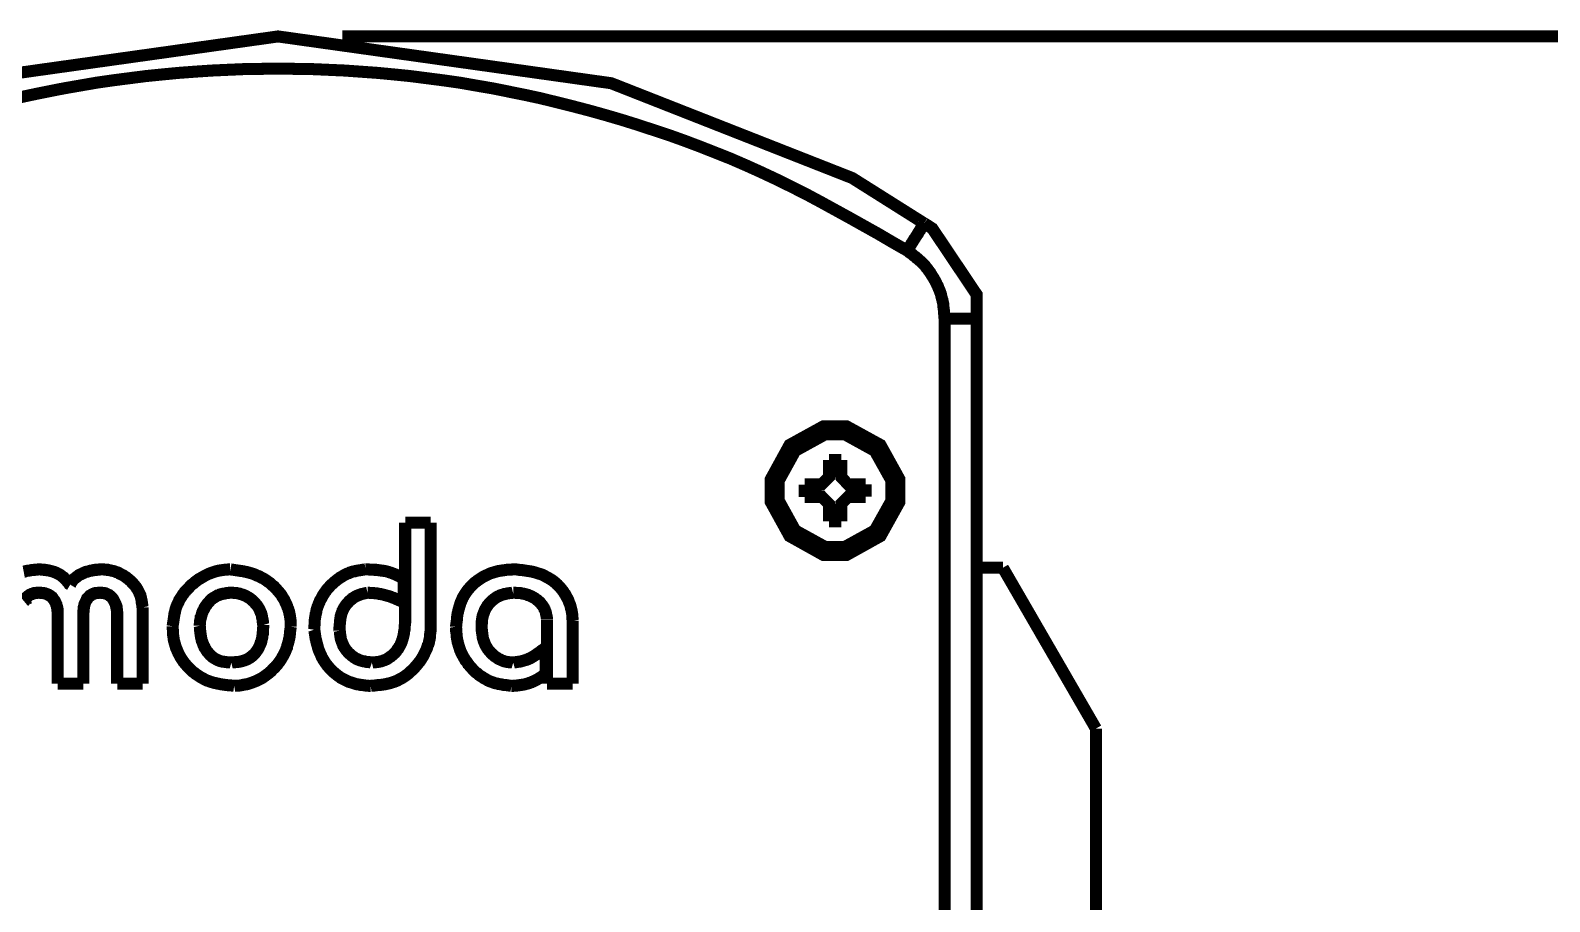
# Model space of a CAD drawing. Extents: x 0.54 to 10.46, y 0.74 to 7.76.
# Drawn here: x 9.474 to 9.8248, y 4.3934 to 4.5947 of the extents above; entities that cross this region are included whole.
import ezdxf

# ---------------------------------------------------------------- set-up
doc = ezdxf.new("R2010")
doc.units = 0
doc.layers.get('0').update_dxf_attribs({"linetype": 'CONTINUOUS'})

msp = doc.modelspace()

# ---------------------------------------------------------------- linework, layer by layer
at = {"color": 0, "const_width": 0.00278}
for points in [[(9.68039, 4.55013), (9.66379, 4.5606), (9.60812, 4.58251), (9.53119, 4.59332), (9.45426, 4.58251), (9.39854, 4.5606), (9.382, 4.55013)], [(9.67649, 4.54383), (9.67313, 4.54574), (9.66982, 4.54769), (9.66644, 4.54958), (9.66314, 4.55143), (9.65642, 4.55512), (9.65306, 4.55692), (9.64963, 4.55865), (9.64621, 4.56033), (9.64274, 4.56196), (9.63926, 4.56353), (9.63574, 4.56506), (9.63222, 4.56646), (9.62864, 4.56787), (9.62506, 4.56922), (9.62142, 4.57053), (9.61415, 4.57292), (9.61051, 4.57406), (9.60682, 4.57514), (9.60314, 4.57617), (9.59939, 4.57715), (9.59571, 4.57807), (9.59196, 4.579), (9.58822, 4.57981), (9.58074, 4.58132), (9.57693, 4.58197), (9.57319, 4.58263), (9.56939, 4.58317), (9.56179, 4.58415), (9.558, 4.58453), (9.55414, 4.5849), (9.54656, 4.58544), (9.53885, 4.58578), (9.53504, 4.58583), (9.53119, 4.58589), (9.5274, 4.58583), (9.52354, 4.58578), (9.51969, 4.58561), (9.5159, 4.58544), (9.51204, 4.58518), (9.50825, 4.5849), (9.50439, 4.58453), (9.5006, 4.58415), (9.493, 4.58317), (9.48926, 4.58263), (9.48546, 4.58197), (9.48172, 4.58132), (9.47792, 4.58057), (9.47418, 4.57981), (9.47043, 4.579)], [(9.68039, 4.55013), (9.68039, 4.55013), (9.68039, 4.55003), (9.68039, 4.55003), (9.68028, 4.54992), (9.68028, 4.54992), (9.68024, 4.54986), (9.68024, 4.54986), (9.68024, 4.54986), (9.68018, 4.54975), (9.68018, 4.54975), (9.68012, 4.54964), (9.68007, 4.54958), (9.6799, 4.54926), (9.67974, 4.5491), (9.67969, 4.54899), (9.67958, 4.54883), (9.67953, 4.54872), (9.67947, 4.54856), (9.67936, 4.54844), (9.67904, 4.54796), (9.67899, 4.54779), (9.67844, 4.54699), (9.67833, 4.54676), (9.67822, 4.5466), (9.67806, 4.54644), (9.67796, 4.54622), (9.67785, 4.54606), (9.67774, 4.54585), (9.67763, 4.54568), (9.67746, 4.54546), (9.67736, 4.54525), (9.67725, 4.54508), (9.67708, 4.54486), (9.67697, 4.54465), (9.67681, 4.54443), (9.67671, 4.54422), (9.6766, 4.54406), (9.67649, 4.54383)], [(9.69254, 4.5281), (9.69254, 4.53364), (9.68229, 4.54893), (9.68044, 4.55013)], [(9.68511, 4.5281), (9.68506, 4.52849), (9.68506, 4.52892), (9.685, 4.52929), (9.685, 4.52968), (9.68485, 4.53082), (9.68485, 4.53125), (9.68479, 4.53163), (9.68468, 4.53201), (9.68463, 4.53239), (9.68451, 4.53271), (9.6844, 4.5331), (9.68431, 4.53353), (9.68425, 4.53386), (9.68408, 4.53424), (9.68397, 4.53461), (9.68381, 4.53494), (9.68365, 4.53532), (9.68354, 4.53569), (9.68332, 4.53603), (9.68317, 4.5364), (9.683, 4.53674), (9.68278, 4.53711), (9.68261, 4.53743), (9.68197, 4.53842), (9.68181, 4.53874), (9.68153, 4.53907), (9.6811, 4.53971), (9.68083, 4.53999), (9.68061, 4.54031), (9.67953, 4.54139), (9.67919, 4.54167), (9.67893, 4.54194), (9.6786, 4.54215), (9.67833, 4.54243), (9.678, 4.54264), (9.67774, 4.54292), (9.67708, 4.54335), (9.67676, 4.54362), (9.67649, 4.54383)], [(9.68511, 4.3851), (9.68511, 4.5281)], [(9.68511, 4.5281), (9.69254, 4.5281)], [(9.69254, 4.5281), (9.69254, 4.3851)], [(9.65842, 4.49544), (9.66124, 4.49544)], [(9.65842, 4.49203), (9.65842, 4.49544)], [(9.66124, 4.49544), (9.66124, 4.49203)], [(9.65278, 4.48981), (9.65619, 4.48981)], [(9.65278, 4.48693), (9.65278, 4.48975)], [(9.65533, 4.48693), (9.65533, 4.48975)], [(9.65619, 4.48981), (9.65674, 4.48981), (9.65842, 4.49149), (9.65842, 4.49203)], [(9.65842, 4.49283), (9.66124, 4.49283)], [(9.66124, 4.49203), (9.66124, 4.49149), (9.66287, 4.48975), (9.66347, 4.48975)], [(9.66347, 4.48981), (9.66689, 4.48981)], [(9.66433, 4.48981), (9.66433, 4.48699)], [(9.66689, 4.48981), (9.66689, 4.48699)], [(9.65619, 4.48693), (9.65278, 4.48693)], [(9.65842, 4.48469), (9.65842, 4.48529), (9.65674, 4.48699), (9.65619, 4.48699)], [(9.66347, 4.48693), (9.66287, 4.48693), (9.66124, 4.48529), (9.66124, 4.48469)], [(9.66689, 4.48693), (9.66347, 4.48693)], [(9.65842, 4.48128), (9.65842, 4.48469)], [(9.66124, 4.48389), (9.65842, 4.48389)], [(9.66124, 4.48469), (9.66124, 4.48128)], [(9.56054, 4.48096), (9.5664, 4.48096)], [(9.56054, 4.45817), (9.56054, 4.48096)], [(9.5664, 4.45628), (9.5664, 4.48096)], [(9.66124, 4.48128), (9.65842, 4.48128)], [(9.47607, 4.47017), (9.47581, 4.47017), (9.47558, 4.47011), (9.47532, 4.47011), (9.47504, 4.47006), (9.47478, 4.47006), (9.4745, 4.47), (9.47424, 4.47), (9.47401, 4.46994), (9.47374, 4.46989), (9.47347, 4.46989), (9.47293, 4.46978), (9.47271, 4.46967), (9.47244, 4.46962)], [(9.48318, 4.46664), (9.48301, 4.46674), (9.48292, 4.46696), (9.48281, 4.46712), (9.48264, 4.46724), (9.48247, 4.46739), (9.48226, 4.46772), (9.4821, 4.46789), (9.48193, 4.46799), (9.48178, 4.46815), (9.48167, 4.46832), (9.48133, 4.46853), (9.48118, 4.46869), (9.48085, 4.46892), (9.48062, 4.46903), (9.48047, 4.46913), (9.48031, 4.46918), (9.48008, 4.46929), (9.47993, 4.4694), (9.47971, 4.46946), (9.47954, 4.46957), (9.47933, 4.46962), (9.47917, 4.46967), (9.47874, 4.46978), (9.47857, 4.46983), (9.47814, 4.46994), (9.47792, 4.46994), (9.47771, 4.47), (9.47754, 4.47), (9.47732, 4.47006), (9.47711, 4.47006), (9.47694, 4.47011), (9.47651, 4.47011), (9.47629, 4.47017), (9.47607, 4.47017)], [(9.4904, 4.47017), (9.49001, 4.47017), (9.48986, 4.47011), (9.48953, 4.47011), (9.48931, 4.47006), (9.48899, 4.47006), (9.48882, 4.47), (9.48861, 4.47), (9.48844, 4.46994), (9.48828, 4.46994), (9.48813, 4.46989), (9.4879, 4.46989), (9.48725, 4.46967), (9.48708, 4.46967), (9.48693, 4.46962), (9.48671, 4.46957), (9.4866, 4.46951), (9.48643, 4.4694), (9.48611, 4.46929), (9.48594, 4.46918), (9.48579, 4.46913), (9.48563, 4.46903), (9.48546, 4.46897), (9.48529, 4.46886), (9.48514, 4.46881), (9.48503, 4.46869), (9.48486, 4.46858), (9.48475, 4.46847), (9.48443, 4.46826), (9.48432, 4.46815), (9.48415, 4.46804), (9.48378, 4.46767), (9.48367, 4.4675), (9.48361, 4.46739), (9.48329, 4.4669), (9.48324, 4.46674), (9.48318, 4.46664)], [(9.49989, 4.46137), (9.49983, 4.46164), (9.49983, 4.46192), (9.49978, 4.46213), (9.49972, 4.4624), (9.49972, 4.46268), (9.49968, 4.46289), (9.49963, 4.46317), (9.49957, 4.46338), (9.49951, 4.46365), (9.49946, 4.46386), (9.4994, 4.46414), (9.49929, 4.46436), (9.49918, 4.46463), (9.49875, 4.4655), (9.49858, 4.46571), (9.49849, 4.46593), (9.49799, 4.46658), (9.49783, 4.46674), (9.49767, 4.46696), (9.49744, 4.46712), (9.49729, 4.46733), (9.49713, 4.4675), (9.4969, 4.46767), (9.49675, 4.46783), (9.49631, 4.46815), (9.49615, 4.46832), (9.49593, 4.46843), (9.4955, 4.46875), (9.49528, 4.46886), (9.49501, 4.46897), (9.49485, 4.46907), (9.49457, 4.46918), (9.49436, 4.46935), (9.49414, 4.46946), (9.49388, 4.46951), (9.49365, 4.46962), (9.49338, 4.46972), (9.49317, 4.46978), (9.49289, 4.46983), (9.49268, 4.46989), (9.49214, 4.47), (9.49192, 4.47006), (9.49164, 4.47006), (9.49143, 4.47011), (9.49115, 4.47011), (9.49089, 4.47017), (9.4904, 4.47017)], [(9.50683, 4.45703), (9.50689, 4.45742), (9.50694, 4.45774), (9.50717, 4.45925), (9.50722, 4.45958), (9.50726, 4.45996), (9.50738, 4.46029), (9.50743, 4.46067), (9.50754, 4.46104), (9.50776, 4.46169), (9.50792, 4.46208), (9.50825, 4.46272), (9.50836, 4.46306), (9.50879, 4.46371), (9.50896, 4.46397), (9.50917, 4.46431), (9.50939, 4.46457), (9.5096, 4.4649), (9.50988, 4.46517), (9.5101, 4.46544), (9.51064, 4.46599), (9.51085, 4.46625), (9.51113, 4.46653), (9.51139, 4.46674), (9.51172, 4.46696), (9.51199, 4.46724), (9.51226, 4.46744), (9.51258, 4.46767), (9.51286, 4.46789), (9.51318, 4.46804), (9.51351, 4.46826), (9.51383, 4.46843), (9.51417, 4.46864), (9.51514, 4.46913), (9.51546, 4.46924), (9.51585, 4.4694), (9.5165, 4.46962), (9.51725, 4.46983), (9.51758, 4.46989), (9.51872, 4.47006), (9.51904, 4.47011), (9.51942, 4.47011), (9.51981, 4.47017), (9.52012, 4.47017)], [(9.52018, 4.47017), (9.52051, 4.47011), (9.52094, 4.47006), (9.52126, 4.47), (9.52165, 4.46994), (9.52208, 4.46989), (9.5224, 4.46983), (9.52279, 4.46978), (9.52322, 4.46972), (9.52354, 4.46962), (9.52393, 4.46957), (9.52507, 4.46924), (9.52539, 4.46913), (9.52576, 4.46903), (9.52642, 4.46869), (9.52681, 4.46858), (9.52713, 4.46837), (9.52746, 4.46821), (9.52783, 4.46804), (9.52849, 4.46761), (9.52875, 4.46739), (9.5294, 4.46696), (9.52994, 4.46642), (9.53028, 4.46619), (9.53054, 4.46588), (9.53082, 4.4656), (9.53103, 4.46533), (9.53131, 4.46506), (9.53153, 4.46474), (9.53179, 4.46446), (9.53201, 4.46414), (9.53217, 4.46382), (9.53261, 4.46317), (9.53276, 4.46283), (9.53293, 4.46246), (9.5331, 4.46213), (9.53326, 4.46175), (9.53336, 4.46143), (9.53353, 4.46104), (9.53364, 4.46067), (9.53375, 4.46035), (9.53381, 4.45996), (9.5339, 4.45958), (9.53407, 4.45844), (9.53407, 4.45806), (9.53412, 4.45768), (9.53412, 4.45692)], [(9.55137, 4.47017), (9.55063, 4.47006), (9.55029, 4.47), (9.54953, 4.46989), (9.54921, 4.46983), (9.54889, 4.46972), (9.5485, 4.46967), (9.54818, 4.46957), (9.54779, 4.46946), (9.54753, 4.46929), (9.54715, 4.46918), (9.5465, 4.46886), (9.54622, 4.46869), (9.5459, 4.46847), (9.54557, 4.46832), (9.54531, 4.4681), (9.54497, 4.46789), (9.54443, 4.46744), (9.54411, 4.46718), (9.54389, 4.46696), (9.54362, 4.46674), (9.54308, 4.46619), (9.54286, 4.46593), (9.54258, 4.46565), (9.54238, 4.46539), (9.54221, 4.46511), (9.54194, 4.46479), (9.54178, 4.46451), (9.54156, 4.46419), (9.54124, 4.46354), (9.54107, 4.46326), (9.54085, 4.46294), (9.54075, 4.46257), (9.54058, 4.46224), (9.54047, 4.46192), (9.54031, 4.46158), (9.54021, 4.46121), (9.5401, 4.46089), (9.54004, 4.46056), (9.53999, 4.46018), (9.53987, 4.45985), (9.53982, 4.45947), (9.53976, 4.45915), (9.53965, 4.45839), (9.53965, 4.45806), (9.53961, 4.45768), (9.53961, 4.45731), (9.53956, 4.45697), (9.53956, 4.4566), (9.5395, 4.45622)], [(9.56022, 4.46804), (9.55935, 4.46847), (9.55919, 4.46858), (9.55897, 4.46869), (9.55875, 4.46875), (9.55811, 4.46907), (9.55794, 4.46913), (9.55767, 4.46924), (9.55751, 4.46929), (9.55724, 4.4694), (9.55701, 4.46946), (9.55686, 4.46951), (9.55658, 4.46962), (9.55593, 4.46978), (9.55572, 4.46978), (9.55528, 4.46989), (9.55501, 4.46989), (9.55479, 4.46994), (9.55458, 4.46994), (9.55436, 4.47), (9.55414, 4.47), (9.55388, 4.47006), (9.55344, 4.47006), (9.55317, 4.47011), (9.55231, 4.47011), (9.55203, 4.47017), (9.55132, 4.47017)], [(9.57232, 4.45692), (9.57232, 4.45731), (9.57254, 4.45882), (9.57254, 4.45921), (9.57264, 4.45996), (9.57275, 4.46035), (9.57281, 4.46067), (9.57314, 4.46181), (9.57324, 4.46213), (9.57335, 4.46251), (9.57351, 4.46283), (9.57368, 4.46322), (9.57379, 4.46354), (9.574, 4.46386), (9.57417, 4.46419), (9.57482, 4.46517), (9.57503, 4.46544), (9.57531, 4.46576), (9.57553, 4.46604), (9.57661, 4.46712), (9.57693, 4.46733), (9.57721, 4.46756), (9.5785, 4.46843), (9.57915, 4.46875), (9.57954, 4.46892), (9.58018, 4.46924), (9.58094, 4.46946), (9.58128, 4.46957), (9.58203, 4.46978), (9.58279, 4.46989), (9.58311, 4.46994), (9.58356, 4.47), (9.58393, 4.47006), (9.58425, 4.47011), (9.58501, 4.47011), (9.58539, 4.47017), (9.58578, 4.47017)], [(9.58578, 4.47017), (9.58615, 4.47017), (9.58653, 4.47011), (9.58686, 4.47006), (9.58724, 4.47), (9.58763, 4.47), (9.58794, 4.46994), (9.58832, 4.46989), (9.58865, 4.46983), (9.58903, 4.46978), (9.58936, 4.46972), (9.58974, 4.46967), (9.59006, 4.46957), (9.59044, 4.46951), (9.59142, 4.46918), (9.59179, 4.46907), (9.59213, 4.46897), (9.59278, 4.46864), (9.59304, 4.46847), (9.59369, 4.46815), (9.59403, 4.46793), (9.59429, 4.46778), (9.59462, 4.46756), (9.59517, 4.46712), (9.59543, 4.46685), (9.59571, 4.46664), (9.59592, 4.46636), (9.59646, 4.46582), (9.59711, 4.465), (9.59728, 4.46468), (9.5975, 4.46442), (9.59782, 4.46376), (9.59804, 4.46343), (9.59819, 4.46311), (9.59842, 4.46246), (9.59858, 4.46213), (9.59868, 4.46181), (9.59879, 4.46143), (9.59885, 4.4611), (9.59896, 4.46072), (9.59907, 4.46007), (9.59913, 4.45969), (9.59913, 4.45931), (9.59918, 4.45899), (9.59918, 4.45861), (9.59924, 4.45828)], [(9.69254, 4.47054), (9.69863, 4.47054)], [(9.69857, 4.47054), (9.72006, 4.43338)], [(9.56022, 4.46257), (9.56022, 4.46804)], [(9.47254, 4.46278), (9.4726, 4.46283), (9.47271, 4.46306), (9.47276, 4.46322), (9.47288, 4.46326), (9.47288, 4.46338), (9.47299, 4.46349), (9.4731, 4.46371), (9.47319, 4.46376), (9.47347, 4.46403), (9.47358, 4.46408), (9.47364, 4.46414), (9.47379, 4.46425), (9.47385, 4.46431), (9.47428, 4.46451), (9.47444, 4.46451), (9.47467, 4.46463), (9.47478, 4.46463), (9.47487, 4.46468), (9.47499, 4.46468), (9.47515, 4.46474), (9.47547, 4.46474), (9.47558, 4.46479), (9.47597, 4.46479)], [(9.47597, 4.46479), (9.47624, 4.46479), (9.47635, 4.46474), (9.47678, 4.46474), (9.47694, 4.46468), (9.47706, 4.46468), (9.47721, 4.46463), (9.47732, 4.46463), (9.47743, 4.46457), (9.4776, 4.46451), (9.47771, 4.46451), (9.47786, 4.46446), (9.47808, 4.46436), (9.47819, 4.46425), (9.47835, 4.46419), (9.47846, 4.46414), (9.47857, 4.46403), (9.47868, 4.46397), (9.47889, 4.46376), (9.479, 4.46371), (9.47906, 4.4636), (9.47917, 4.46349), (9.47922, 4.46338), (9.47933, 4.46326), (9.47939, 4.46317), (9.47949, 4.46306), (9.47954, 4.46294), (9.47965, 4.46283), (9.47971, 4.46268), (9.47982, 4.46246), (9.47988, 4.46229), (9.47999, 4.46208), (9.47999, 4.46192), (9.48004, 4.46181), (9.48008, 4.46164), (9.48014, 4.46153), (9.48014, 4.46137), (9.48019, 4.46126), (9.48019, 4.46115), (9.48025, 4.46099), (9.48025, 4.46061), (9.48031, 4.46044), (9.48031, 4.45964)], [(9.48622, 4.45996), (9.48622, 4.46044), (9.48628, 4.46056), (9.48628, 4.46104), (9.48633, 4.46121), (9.48633, 4.46143), (9.48639, 4.46158), (9.48639, 4.46169), (9.48643, 4.46181), (9.48643, 4.46192), (9.48649, 4.46208), (9.48649, 4.46218), (9.48693, 4.46306), (9.48699, 4.46322), (9.48703, 4.46332), (9.48714, 4.46338), (9.48725, 4.4636), (9.48763, 4.46397), (9.48774, 4.46403), (9.48779, 4.46414), (9.48801, 4.46425), (9.48813, 4.46436), (9.48844, 4.46451), (9.48861, 4.46457), (9.48872, 4.46457), (9.48882, 4.46463), (9.48893, 4.46463), (9.48904, 4.46468), (9.48921, 4.46468), (9.48931, 4.46474), (9.48969, 4.46474), (9.48981, 4.46479), (9.49007, 4.46479)], [(9.49007, 4.46479), (9.49035, 4.46479), (9.49046, 4.46474), (9.49072, 4.46474), (9.49083, 4.46468), (9.49104, 4.46468), (9.49115, 4.46463), (9.49132, 4.46463), (9.49175, 4.46442), (9.49192, 4.46436), (9.49203, 4.46431), (9.49208, 4.46425), (9.49219, 4.46419), (9.49229, 4.46408), (9.49251, 4.46397), (9.49262, 4.46386), (9.49268, 4.46376), (9.49294, 4.46349), (9.493, 4.46338), (9.49311, 4.46326), (9.49365, 4.46218), (9.49371, 4.46203), (9.49376, 4.46192), (9.49376, 4.46181), (9.49382, 4.46169), (9.49382, 4.46153), (9.49388, 4.46143), (9.49388, 4.46132), (9.49393, 4.46121), (9.49393, 4.46094), (9.49397, 4.46083), (9.49397, 4.46018), (9.49403, 4.46007), (9.49403, 4.45996)], [(9.52024, 4.46479), (9.52001, 4.46479), (9.51981, 4.46474), (9.51958, 4.46474), (9.51938, 4.46468), (9.51921, 4.46468), (9.51878, 4.46457), (9.51856, 4.46457), (9.51833, 4.46451), (9.51818, 4.46446), (9.51774, 4.46436), (9.51758, 4.46425), (9.51742, 4.46419), (9.51719, 4.46414), (9.51704, 4.46403), (9.51682, 4.46392), (9.5165, 4.46371), (9.51628, 4.4636), (9.51594, 4.46338), (9.51579, 4.46322), (9.51563, 4.46311), (9.51546, 4.46294), (9.51535, 4.46278), (9.51492, 4.46235), (9.51481, 4.46218), (9.51471, 4.46197), (9.51454, 4.46181), (9.51421, 4.46132), (9.51417, 4.4611), (9.51406, 4.46094), (9.51394, 4.46072), (9.51383, 4.46056), (9.51378, 4.46035), (9.51367, 4.46018), (9.51357, 4.45975), (9.51351, 4.45958), (9.5134, 4.45915), (9.51329, 4.45899), (9.51329, 4.45876), (9.51318, 4.45833), (9.51318, 4.45817), (9.51313, 4.45796), (9.51313, 4.45751), (9.51307, 4.45731), (9.51307, 4.45714)], [(9.52778, 4.45731), (9.52772, 4.45751), (9.52772, 4.45774), (9.52767, 4.45796), (9.52767, 4.45817), (9.52761, 4.45839), (9.52761, 4.45856), (9.5275, 4.45899), (9.5275, 4.45921), (9.5274, 4.45964), (9.52735, 4.45979), (9.52729, 4.46001), (9.52718, 4.46018), (9.52713, 4.46039), (9.52701, 4.46061), (9.52696, 4.46078), (9.52686, 4.46099), (9.52675, 4.46115), (9.52664, 4.46137), (9.52632, 4.46186), (9.52615, 4.46203), (9.52604, 4.46218), (9.52587, 4.46235), (9.52576, 4.46251), (9.52544, 4.46283), (9.52528, 4.46294), (9.52513, 4.46311), (9.52496, 4.46322), (9.52479, 4.46338), (9.52447, 4.4636), (9.52425, 4.46371), (9.52393, 4.46392), (9.52349, 4.46414), (9.52333, 4.46419), (9.52311, 4.46431), (9.52294, 4.46436), (9.52251, 4.46446), (9.52229, 4.46457), (9.52214, 4.46457), (9.52171, 4.46468), (9.52149, 4.46468), (9.52126, 4.46474), (9.52089, 4.46474), (9.52067, 4.46479), (9.52024, 4.46479)], [(9.54542, 4.45692), (9.54542, 4.45742), (9.54546, 4.45763), (9.54546, 4.45785), (9.54551, 4.45811), (9.54551, 4.45833), (9.54557, 4.45856), (9.54557, 4.45882), (9.54568, 4.45925), (9.54568, 4.45947), (9.54574, 4.45969), (9.54585, 4.45996), (9.5459, 4.46013), (9.54601, 4.46039), (9.54606, 4.46061), (9.54617, 4.46078), (9.5465, 4.46143), (9.5466, 4.46158), (9.54676, 4.46181), (9.54688, 4.46197), (9.54704, 4.46218), (9.54736, 4.46251), (9.54753, 4.46272), (9.54769, 4.46289), (9.54785, 4.463), (9.54801, 4.46317), (9.54824, 4.46332), (9.54839, 4.46349), (9.54861, 4.4636), (9.54878, 4.46371), (9.54899, 4.46386), (9.54943, 4.46408), (9.54964, 4.46414), (9.54986, 4.46425), (9.55007, 4.46431), (9.55029, 4.46442), (9.55094, 4.46457), (9.55122, 4.46463), (9.55186, 4.46479)], [(9.55186, 4.46479), (9.55208, 4.46479), (9.55231, 4.46474), (9.55296, 4.46474), (9.55317, 4.46468), (9.55339, 4.46468), (9.5536, 4.46463), (9.55404, 4.46463), (9.55447, 4.46451), (9.55469, 4.46451), (9.55556, 4.46431), (9.55572, 4.46425), (9.55599, 4.46419), (9.55615, 4.46414), (9.55701, 4.46392), (9.55724, 4.46382), (9.5574, 4.46376), (9.55761, 4.46365), (9.55783, 4.4636), (9.558, 4.46354), (9.55821, 4.46343), (9.55843, 4.46338), (9.5586, 4.46326), (9.55881, 4.46317), (9.55903, 4.46311), (9.55919, 4.463), (9.5594, 4.46294), (9.55963, 4.46283), (9.55979, 4.46272), (9.56, 4.46268), (9.56022, 4.46257)], [(9.58544, 4.46479), (9.58524, 4.46474), (9.58507, 4.46474), (9.58485, 4.46468), (9.58464, 4.46468), (9.58442, 4.46463), (9.58421, 4.46463), (9.58376, 4.46451), (9.58356, 4.46451), (9.58339, 4.46442), (9.58251, 4.46419), (9.58236, 4.46408), (9.58214, 4.46397), (9.58197, 4.46392), (9.58176, 4.46382), (9.5816, 4.46371), (9.58138, 4.46354), (9.58106, 4.46332), (9.58089, 4.46317), (9.58074, 4.46306), (9.58057, 4.46289), (9.5804, 4.46278), (9.58008, 4.46246), (9.57997, 4.46229), (9.57981, 4.46213), (9.57969, 4.46197), (9.57954, 4.46181), (9.57943, 4.46158), (9.57921, 4.46126), (9.5791, 4.46104), (9.579, 4.46089), (9.57889, 4.46067), (9.57883, 4.46044), (9.57878, 4.46029), (9.57867, 4.46007), (9.57861, 4.45985), (9.5785, 4.45964), (9.57844, 4.45947), (9.5784, 4.45925), (9.5784, 4.45904), (9.57829, 4.45861), (9.57829, 4.45839), (9.57824, 4.45817), (9.57824, 4.45774), (9.57818, 4.45757), (9.57818, 4.45692)], [(9.59332, 4.45861), (9.59332, 4.45876), (9.59326, 4.45899), (9.59321, 4.45915), (9.59321, 4.45936), (9.59315, 4.45958), (9.5931, 4.45975), (9.59304, 4.45996), (9.59304, 4.46013), (9.59299, 4.46035), (9.59293, 4.4605), (9.59283, 4.46072), (9.59278, 4.46089), (9.59267, 4.46104), (9.59261, 4.46126), (9.59218, 4.46192), (9.59201, 4.46208), (9.59179, 4.4624), (9.59164, 4.46251), (9.59153, 4.46268), (9.59136, 4.46278), (9.5911, 4.46306), (9.59088, 4.46317), (9.5906, 4.46343), (9.59039, 4.46354), (9.59022, 4.46365), (9.59006, 4.46371), (9.58974, 4.46392), (9.58957, 4.46397), (9.58936, 4.46408), (9.58919, 4.46414), (9.58897, 4.46419), (9.58882, 4.46431), (9.5886, 4.46436), (9.58843, 4.46442), (9.58822, 4.46446), (9.58806, 4.46451), (9.58783, 4.46457), (9.58768, 4.46457), (9.58724, 4.46468), (9.58686, 4.46468), (9.58669, 4.46474), (9.5861, 4.46474), (9.58589, 4.46479), (9.5855, 4.46479)], [(9.48031, 4.45964), (9.48031, 4.44374)], [(9.48622, 4.44374), (9.48622, 4.45996)], [(9.49403, 4.45996), (9.49403, 4.44374)], [(9.49989, 4.44374), (9.49989, 4.46137)], [(9.56054, 4.45817), (9.56054, 4.4579), (9.56049, 4.45768), (9.56049, 4.45742), (9.56044, 4.45719), (9.56044, 4.45671), (9.56039, 4.45643), (9.56039, 4.45622), (9.56033, 4.45594), (9.56028, 4.45574), (9.56028, 4.45546), (9.56022, 4.45524), (9.56017, 4.45497), (9.56006, 4.45454), (9.56, 4.45426), (9.55994, 4.45404), (9.55985, 4.45383), (9.55979, 4.45356), (9.55968, 4.45335), (9.55963, 4.45313), (9.55931, 4.45247), (9.55914, 4.45226), (9.55892, 4.45182), (9.55875, 4.45167), (9.5586, 4.45144), (9.55849, 4.45122), (9.55832, 4.45107), (9.55817, 4.45085), (9.55794, 4.45068), (9.55761, 4.45036), (9.5574, 4.45019), (9.55724, 4.45003), (9.55701, 4.44993), (9.55681, 4.44976), (9.55664, 4.44965), (9.55643, 4.44949), (9.55599, 4.44928), (9.55572, 4.44917), (9.5555, 4.44911), (9.55528, 4.449), (9.55507, 4.44894), (9.55479, 4.44889), (9.55436, 4.44879), (9.5541, 4.44874), (9.55388, 4.44874), (9.5536, 4.44868), (9.55311, 4.44868), (9.55285, 4.44862)], [(9.59332, 4.44374), (9.59332, 4.45856)], [(9.59924, 4.45828), (9.59924, 4.44374)], [(9.50683, 4.45697), (9.50689, 4.45708)], [(9.52106, 4.44325), (9.52067, 4.44331), (9.52024, 4.44336), (9.51986, 4.44336), (9.51947, 4.44342), (9.51904, 4.44347), (9.5179, 4.44363), (9.51747, 4.44374), (9.51714, 4.44379), (9.51671, 4.4439), (9.51633, 4.44396), (9.516, 4.44407), (9.51563, 4.44417), (9.51525, 4.44433), (9.51486, 4.44444), (9.51449, 4.44461), (9.51417, 4.44476), (9.51383, 4.44499), (9.51346, 4.44515), (9.51215, 4.44601), (9.51183, 4.44629), (9.5115, 4.4465), (9.51124, 4.44678), (9.5109, 4.44706), (9.51064, 4.44732), (9.51036, 4.44764), (9.5101, 4.44792), (9.50982, 4.44824), (9.5096, 4.44851), (9.50933, 4.44883), (9.50868, 4.44982), (9.50851, 4.45014), (9.50831, 4.45053), (9.50814, 4.45085), (9.50782, 4.45161), (9.50765, 4.45193), (9.50711, 4.45383), (9.50706, 4.45426), (9.50689, 4.4554), (9.50689, 4.45622), (9.50683, 4.4566), (9.50683, 4.45697)], [(9.51307, 4.45714), (9.51313, 4.45687), (9.51313, 4.45643), (9.51318, 4.45622), (9.51318, 4.456), (9.51324, 4.45578), (9.51324, 4.45551), (9.51329, 4.45529), (9.51329, 4.45508), (9.5134, 4.45464), (9.5134, 4.45443), (9.51361, 4.45356), (9.51372, 4.45335), (9.51378, 4.45313), (9.51389, 4.4529), (9.51394, 4.45269), (9.51406, 4.45247), (9.51417, 4.45231), (9.51421, 4.4521), (9.51437, 4.45188), (9.51449, 4.45171), (9.5146, 4.4515), (9.51471, 4.45133), (9.51486, 4.45111), (9.51503, 4.45096), (9.51514, 4.45079), (9.51531, 4.45063), (9.51546, 4.45042), (9.51563, 4.45031), (9.51594, 4.44997), (9.51611, 4.44987), (9.51633, 4.44971), (9.5165, 4.4496), (9.51671, 4.44949), (9.51688, 4.44938), (9.51731, 4.44917), (9.51753, 4.44911), (9.51774, 4.449), (9.51839, 4.44883), (9.51861, 4.44883), (9.51882, 4.44879), (9.5191, 4.44874), (9.51926, 4.44874), (9.51953, 4.44868), (9.52018, 4.44868), (9.5204, 4.44862)], [(9.5204, 4.44862), (9.52067, 4.44868), (9.52111, 4.44868), (9.52132, 4.44874), (9.5216, 4.44874), (9.52181, 4.44879), (9.52203, 4.44879), (9.52229, 4.44883), (9.52339, 4.44911), (9.5236, 4.44922), (9.52382, 4.44928), (9.52425, 4.44949), (9.52442, 4.4496), (9.52463, 4.44971), (9.52479, 4.44987), (9.52501, 4.44997), (9.52522, 4.45014), (9.52533, 4.45031), (9.52556, 4.45047), (9.52587, 4.45079), (9.52599, 4.45096), (9.52615, 4.45117), (9.52626, 4.45133), (9.52642, 4.45156), (9.52653, 4.45171), (9.52696, 4.45258), (9.52701, 4.45275), (9.52713, 4.45296), (9.52718, 4.45324), (9.52729, 4.4534), (9.52735, 4.45367), (9.52756, 4.45454), (9.52756, 4.45475), (9.52761, 4.45503), (9.52767, 4.45524), (9.52767, 4.45568), (9.52772, 4.45594), (9.52772, 4.4566), (9.52778, 4.45687), (9.52778, 4.45731)], [(9.53412, 4.45692), (9.53396, 4.45578), (9.53396, 4.4554), (9.5339, 4.45508), (9.53381, 4.45432), (9.53369, 4.45394), (9.53364, 4.45361), (9.53342, 4.45285), (9.53331, 4.45253), (9.53326, 4.45215), (9.5331, 4.45182), (9.53299, 4.4515), (9.53282, 4.45111), (9.53233, 4.45014), (9.53212, 4.44982), (9.53196, 4.44949), (9.53153, 4.44883), (9.53131, 4.44857), (9.53108, 4.44824), (9.53082, 4.44797), (9.5306, 4.44769), (9.52979, 4.44689), (9.52957, 4.44661), (9.52924, 4.4464), (9.52897, 4.44613), (9.52865, 4.4459), (9.52838, 4.44569), (9.52806, 4.44547), (9.52778, 4.44526), (9.52746, 4.44504), (9.52615, 4.44439), (9.52576, 4.44422), (9.52544, 4.44412), (9.52507, 4.44396), (9.52474, 4.44385), (9.52436, 4.44374), (9.52403, 4.44363), (9.52328, 4.44353), (9.52289, 4.44342), (9.52251, 4.44336), (9.52219, 4.44331), (9.52143, 4.44331), (9.52106, 4.44325)], [(9.5395, 4.45622), (9.53961, 4.45589), (9.53965, 4.45551), (9.53971, 4.45518), (9.53982, 4.45443), (9.53987, 4.4541), (9.53999, 4.45372), (9.54004, 4.4534), (9.54015, 4.45301), (9.54025, 4.45269), (9.54036, 4.45231), (9.54042, 4.45199), (9.54053, 4.45167), (9.54069, 4.45128), (9.54081, 4.45096), (9.54113, 4.45031), (9.54124, 4.44997), (9.54144, 4.44965), (9.54161, 4.44933), (9.54183, 4.449), (9.54199, 4.44874), (9.54221, 4.4484), (9.54243, 4.44814), (9.54264, 4.44781), (9.54292, 4.44754), (9.54312, 4.44726), (9.54389, 4.4465), (9.54422, 4.44624), (9.54503, 4.44558), (9.54536, 4.44536), (9.54562, 4.44515), (9.54758, 4.44417), (9.54796, 4.44407), (9.54861, 4.44385), (9.54899, 4.44374), (9.54932, 4.44363), (9.55007, 4.44353), (9.5504, 4.44342), (9.55078, 4.44342), (9.55117, 4.44336), (9.55149, 4.44331), (9.55186, 4.44331), (9.55219, 4.44325), (9.55257, 4.44325)], [(9.54542, 4.456), (9.54542, 4.456), (9.54542, 4.45611), (9.54542, 4.45611), (9.54542, 4.45617), (9.54542, 4.45617), (9.54542, 4.45628), (9.54542, 4.45628), (9.54542, 4.45643), (9.54542, 4.45649), (9.54536, 4.45654), (9.54536, 4.45654), (9.54536, 4.45692)], [(9.55285, 4.44862), (9.55268, 4.44868), (9.55246, 4.44868), (9.55225, 4.44874), (9.55203, 4.44874), (9.55181, 4.44879), (9.5516, 4.44879), (9.55143, 4.44883), (9.55122, 4.44889), (9.551, 4.44889), (9.55083, 4.44894), (9.5504, 4.44906), (9.55024, 4.44911), (9.55003, 4.44917), (9.54981, 4.44928), (9.54964, 4.44933), (9.54949, 4.44943), (9.54926, 4.44949), (9.54893, 4.44971), (9.54872, 4.44982), (9.54856, 4.44997), (9.54807, 4.45031), (9.54775, 4.45063), (9.54758, 4.45074), (9.54742, 4.4509), (9.54719, 4.45122), (9.54688, 4.45156), (9.54644, 4.45221), (9.54633, 4.45242), (9.54622, 4.45258), (9.54617, 4.45281), (9.54611, 4.45296), (9.54601, 4.45318), (9.54596, 4.45335), (9.54585, 4.45356), (9.54579, 4.45372), (9.54562, 4.45437), (9.54562, 4.45458), (9.54557, 4.45475), (9.54557, 4.45497), (9.54551, 4.45518), (9.54551, 4.45535), (9.54546, 4.45557), (9.54546, 4.45578), (9.54542, 4.456)], [(9.55257, 4.44325), (9.55296, 4.44331), (9.55333, 4.44331), (9.5541, 4.44342), (9.55447, 4.44342), (9.55599, 4.44363), (9.55638, 4.44374), (9.55669, 4.44379), (9.55746, 4.44401), (9.55811, 4.44422), (9.55849, 4.44439), (9.55881, 4.4445), (9.55914, 4.44472), (9.55979, 4.44504), (9.56076, 4.44569), (9.56104, 4.4459), (9.56136, 4.44613), (9.5619, 4.44667), (9.56218, 4.44689), (9.56272, 4.44743), (9.56293, 4.44775), (9.56321, 4.44803), (9.56342, 4.44829), (9.56369, 4.44862), (9.56392, 4.44889), (9.56435, 4.44954), (9.56451, 4.44982), (9.56472, 4.45014), (9.56489, 4.45053), (9.56537, 4.4515), (9.56554, 4.45188), (9.56565, 4.45221), (9.56575, 4.45258), (9.56592, 4.4529), (9.56603, 4.45329), (9.56608, 4.45367), (9.56619, 4.45404), (9.56625, 4.45437), (9.56629, 4.45475), (9.56629, 4.45514), (9.5664, 4.45589), (9.5664, 4.45628)], [(9.58507, 4.44325), (9.58393, 4.44342), (9.58361, 4.44342), (9.58322, 4.44347), (9.58285, 4.44358), (9.58208, 4.44368), (9.58176, 4.44379), (9.58138, 4.44385), (9.58074, 4.44407), (9.58035, 4.44422), (9.58003, 4.44433), (9.57964, 4.4445), (9.57938, 4.44467), (9.579, 4.44488), (9.57867, 4.44504), (9.5784, 4.44526), (9.57807, 4.44547), (9.57775, 4.44564), (9.57747, 4.4459), (9.57721, 4.44613), (9.57687, 4.44635), (9.57607, 4.44715), (9.57585, 4.44743), (9.57557, 4.44769), (9.57536, 4.44797), (9.57508, 4.44824), (9.57493, 4.44857), (9.57471, 4.44889), (9.57443, 4.44917), (9.57428, 4.44949), (9.57406, 4.44982), (9.5734, 4.45111), (9.57324, 4.4515), (9.57303, 4.45215), (9.57281, 4.4529), (9.57269, 4.45324), (9.57264, 4.45361), (9.57254, 4.454), (9.57249, 4.45432), (9.57243, 4.45469), (9.57243, 4.45508), (9.57232, 4.45583), (9.57232, 4.45654), (9.57226, 4.45692)], [(9.57818, 4.45692), (9.57818, 4.45643), (9.57824, 4.45622), (9.57824, 4.456), (9.57829, 4.45578), (9.57829, 4.45557), (9.57835, 4.45535), (9.57835, 4.45514), (9.57844, 4.45469), (9.57844, 4.45449), (9.57856, 4.45404), (9.57861, 4.45389), (9.57867, 4.45367), (9.57878, 4.45344), (9.57883, 4.45324), (9.57894, 4.45301), (9.579, 4.45285), (9.57921, 4.45242), (9.57932, 4.45226), (9.57943, 4.45204), (9.57964, 4.45171), (9.57981, 4.4515), (9.57997, 4.45133), (9.58008, 4.45117), (9.58024, 4.45101), (9.58035, 4.45085), (9.58057, 4.45068), (9.58068, 4.45053), (9.58083, 4.45042), (9.581, 4.45025), (9.58122, 4.45008), (9.58154, 4.44987), (9.58176, 4.44976), (9.58192, 4.4496), (9.58208, 4.44949), (9.58231, 4.44938), (9.58251, 4.44933), (9.58268, 4.44922), (9.5829, 4.44911), (9.58311, 4.44906), (9.58333, 4.44894), (9.58399, 4.44879), (9.58421, 4.44879), (9.58464, 4.44868), (9.58529, 4.44868), (9.5855, 4.44862)], [(9.5855, 4.44862), (9.58572, 4.44868), (9.58589, 4.44868), (9.58615, 4.44874), (9.58632, 4.44874), (9.58675, 4.44883), (9.58697, 4.44883), (9.5874, 4.44894), (9.58757, 4.449), (9.588, 4.44911), (9.58817, 4.44917), (9.5886, 4.44928), (9.58876, 4.44938), (9.58897, 4.44943), (9.58914, 4.44954), (9.58936, 4.4496), (9.58951, 4.44971), (9.58974, 4.44982), (9.59006, 4.45003), (9.59028, 4.45014), (9.5906, 4.45036), (9.59082, 4.45047), (9.59099, 4.45057), (9.59115, 4.45074), (9.59164, 4.45107), (9.59179, 4.45122), (9.59201, 4.45133), (9.59218, 4.4515), (9.59267, 4.45182), (9.59283, 4.45199), (9.59299, 4.4521)], [(9.59299, 4.4521), (9.59299, 4.44596)], [(9.59299, 4.44596), (9.59278, 4.44586), (9.59244, 4.44564), (9.59229, 4.44547), (9.59213, 4.44536), (9.5919, 4.44526), (9.59174, 4.44515), (9.59153, 4.44504), (9.59119, 4.44482), (9.59099, 4.44472), (9.59082, 4.44461), (9.5906, 4.4445), (9.59044, 4.44444), (9.59028, 4.44433), (9.59006, 4.44422), (9.58985, 4.44417), (9.58968, 4.44407), (9.58925, 4.44396), (9.58908, 4.44385), (9.58822, 4.44363), (9.58806, 4.44358), (9.58783, 4.44353), (9.58763, 4.44353), (9.58718, 4.44342), (9.58697, 4.44342), (9.58675, 4.44336), (9.58653, 4.44336), (9.58632, 4.44331), (9.58572, 4.44331), (9.58544, 4.44325), (9.58507, 4.44325)], [(9.48031, 4.44374), (9.48622, 4.44374)], [(9.49403, 4.44374), (9.49989, 4.44374)], [(9.59924, 4.44374), (9.59332, 4.44374)], [(9.72006, 4.43338), (9.72006, 4.34011)]]:
    msp.add_lwpolyline(points, dxfattribs=at)
for points in [[(9.53119, 4.59332), (9.53119, 4.59332)], [(9.64497, 4.48833), (9.64497, 4.491), (9.64931, 4.49892), (9.65717, 4.50325), (9.65983, 4.50325), (9.66243, 4.50325), (9.67031, 4.49892), (9.67469, 4.491), (9.67469, 4.48833), (9.67469, 4.48574), (9.67031, 4.47786), (9.66243, 4.47347), (9.65983, 4.47347), (9.65717, 4.47347), (9.64931, 4.47786), (9.64497, 4.48574), (9.64497, 4.48833)], [(9.64681, 4.48833), (9.64681, 4.49067), (9.65061, 4.49756), (9.6575, 4.50136), (9.65983, 4.50136), (9.66211, 4.50136), (9.669, 4.49756), (9.67285, 4.49067), (9.67285, 4.48833), (9.67285, 4.48606), (9.669, 4.47917), (9.66211, 4.47537), (9.65983, 4.47537), (9.6575, 4.47537), (9.65061, 4.47917), (9.64681, 4.48606), (9.64681, 4.48833)]]:
    msp.add_lwpolyline(points, close=True, dxfattribs=at)
at = {"color": 9, "const_width": 0.00278}
msp.add_lwpolyline([(9.54606, 4.59332), (10.0962, 4.59332)], dxfattribs=at)

doc.saveas('drawing.dxf')
